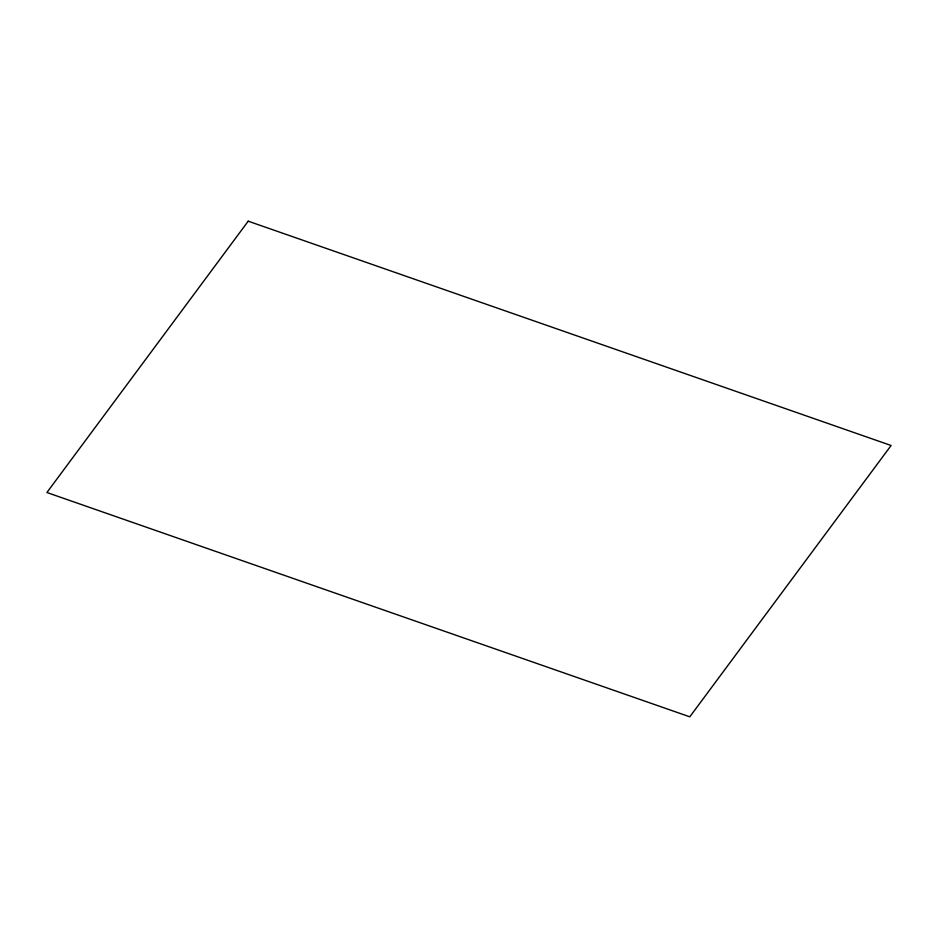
<?xml version="1.0" encoding="UTF-8"?>
<svg xmlns="http://www.w3.org/2000/svg" width="938" height="938" viewBox="0 0 938 938"><rect width="100%" height="100%" fill="white"/><g stroke="black" fill="none" stroke-linecap="round" stroke-linejoin="round"><path stroke-width="1.41" d="M248.207 221.18L46.9 492.509L689.793 716.82L891.1 445.491L248.207 221.18"/></g></svg>
